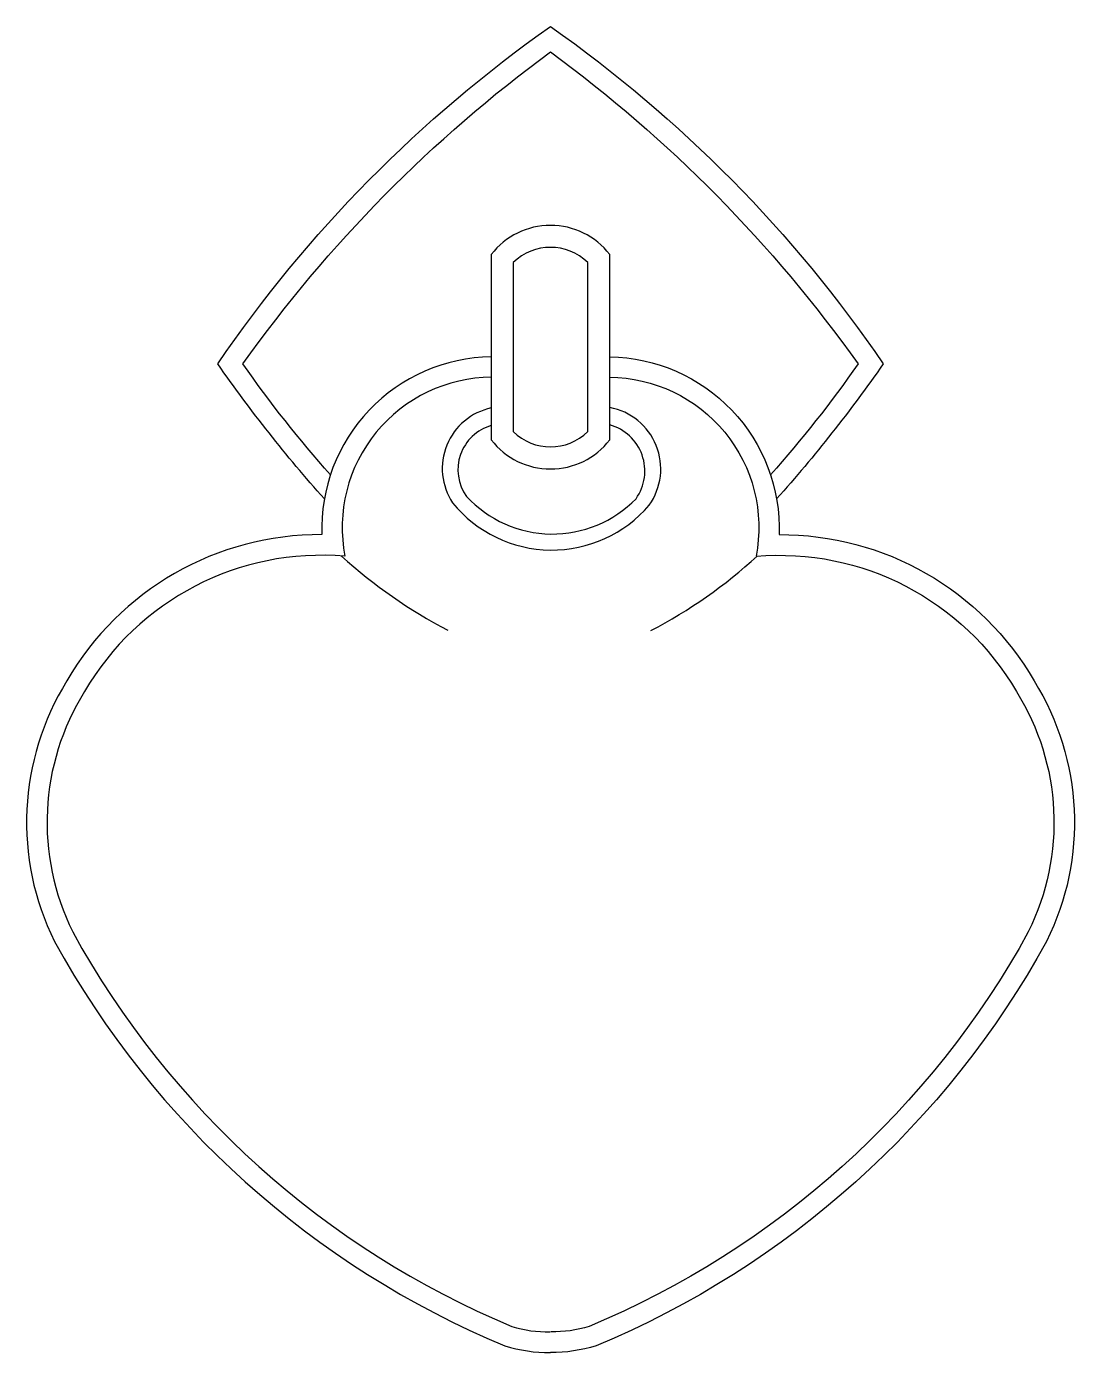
# Model space of a CAD drawing. Header units: metres. Extents: x 698 to 820, y 991 to 1146.
import ezdxf

# ---------------------------------------------------------------- set-up
doc = ezdxf.new("R2010")
doc.units = ezdxf.units.M
doc.layers.add('3', color=3, linetype='Continuous')
doc.layers.add('4', color=4, linetype='Continuous')

msp = doc.modelspace()

# ---------------------------------------------------------------- linework, layer by layer
at = {"layer": '3'}
for points in [[(733.52, 1093.82, -0.03), (723.32, 1106.74, -0.08), (759.16, 1143.12, -0.08), (795.01, 1106.74, -0.03), (784.81, 1093.82, -0.02)], [(752.3, 1105.18, 0.47), (735.21, 1084.31, 0.29), (704.86, 1068.53, 0.26), (703.48, 1040.52, 0.17), (754.66, 994.51, 0.08), (759.13, 993.87, 0.08)], [(766.03, 1105.18, -0.47), (783.12, 1084.31, -0.29), (813.47, 1068.53, -0.26), (814.85, 1040.52, -0.17), (763.67, 994.51, -0.08), (759.2, 993.87, -0.08)], [(752.26, 1099.55, 0.52), (749.39, 1091.28, 0.43), (769.13, 1091.02, 0.52), (766.07, 1099.63)]]:
    msp.add_lwpolyline(points, format="xyb", dxfattribs=at)
msp.add_lwpolyline([(754.83, 1118.55), (754.83, 1098.84, 0.41), (763.5, 1098.84), (763.5, 1118.55, 0.41)], format="xyb", close=True, dxfattribs=at)
at = {"layer": '4'}
for points in [[(732.81, 1091, -0.03), (720.39, 1106.74, -0.09), (759.16, 1146.08, -0.09), (797.94, 1106.74, -0.03), (785.52, 1091, -0.03)], [(752.26, 1107.57, 0.42), (732.52, 1086.83, 0.27), (702.81, 1069.77, 0.26), (701.36, 1039.4, 0.17), (753.84, 992.25, 0.08), (759.16, 991.47, 0.08)], [(766.07, 1107.57, -0.42), (785.8, 1086.83, -0.27), (815.52, 1069.77, -0.26), (816.97, 1039.4, -0.17), (764.49, 992.25, -0.08), (759.16, 991.47, -0.08)], [(752.26, 1101.6, 0.53), (747.76, 1090.55, 0.47), (770.66, 1090.28, 0.55), (766.07, 1101.65)]]:
    msp.add_lwpolyline(points, format="xyb", dxfattribs=at)
msp.add_lwpolyline([(752.26, 1119.51), (752.26, 1097.87, 0.49), (766.07, 1097.87), (766.07, 1119.51, 0.49)], format="xyb", close=True, dxfattribs=at)
for centre, radius, start, end in [((774.5, 1127.98), 58.99, 227.72, 242.45), ((743.46, 1127.81), 58.94, 297.72, 312.45)]:
    msp.add_arc(centre, radius, start, end, dxfattribs=at)

doc.saveas('drawing.dxf')
